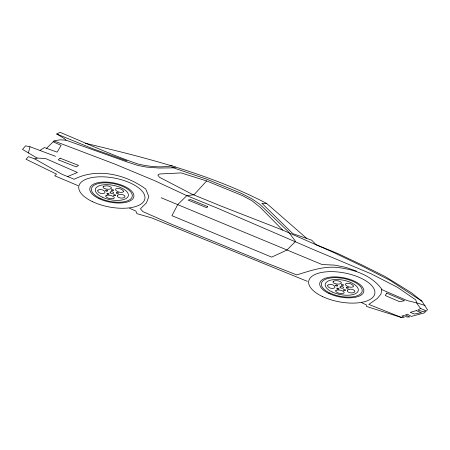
<?xml version="1.0" encoding="UTF-8"?>
<svg xmlns="http://www.w3.org/2000/svg" width="450" height="450" viewBox="0 0 450 450"><rect width="100%" height="100%" fill="white"/><g stroke="black" fill="none" stroke-linecap="round" stroke-linejoin="round"><path stroke-width="0.67" d="M28.412 153.011L29.976 146.745L25.582 145.851L22.5 149.389L37.057 158.051L45.478 158.496L77.389 172.463L67.612 176.569M46.457 148.388L53.989 140.963L59.957 139.804L66.004 140.181L128.154 162.321L138.088 165.493L146.368 167.079L158.963 168.03L172.485 167.867L175.506 167.001M361.648 302.67L366.407 304.914L366.48 306.45L401.906 317.649L404.353 317.149L401.833 316.119L403.774 315.411L407.014 317.042L409.68 316.929L405.428 314.887L407.368 314.179L411.328 316.406L424.198 312.964L427.5 309.814L421.937 301.23L390.077 280.378L363.42 266.76L333.163 252.27L282.668 230.091L260.297 207.422L251.865 200.666L242.426 195.598L206.629 180.945L194.074 194.721L186.812 195.649L154.755 180.72L114.705 164.025L53.989 140.963M40.129 150.3L44.438 147.561L57.116 152.151L61.121 145.389L53.342 141.902M420.525 308.447L417.904 310.089L423.551 311.799L425.576 310.528L420.525 308.447L416.908 303.373L415.744 299.897L397.434 287.297L371.284 273.881L314.376 249.986L218.07 208.446L186.812 195.649L177.767 204.559L171.9 215.668L271.659 257.113L286.824 250.11L295.577 241.386L288.067 231.401L259.644 204.154L252.073 198.951L241.121 193.264L206.837 179.229L171.765 167.271M66.004 140.181L64.344 138.6L56.706 133.971L60.081 132.351C86.029 143.072 111.532 155.036 138.144 164.047C149.254 166.68 161.145 167.867 172.384 165.741M78.142 185.687L54.731 175.798L56.526 174.133L26.055 159.249L28.491 156.645L34.83 158.94L37.057 158.051M306.793 238.472L266.619 203.406L261.872 203.265L292.821 233.651L311.614 240.143L316.091 244.682L338.276 253.761L362.048 264.999L385.245 276.598L411.334 292.686L421.937 301.23M85.219 143.241C147.223 158.018 209.734 173.857 266.619 203.406M206.629 180.945L181.136 172.907L159.553 173.981L157.832 175.072L159.418 177.227L191.768 194.074L221.012 206.049L282.668 230.091M425.115 305.533L417.983 303.216L407.188 300.594L381.544 289.496M126.996 160.948L93.004 148.832L56.706 133.971M356.524 271.142L345.864 267.379L334.665 265.106L322.116 264.561L161.134 197.747M29.976 146.745L55.541 156.313M401.906 317.649L368.848 304.414L377.252 298.547L380.981 294.069L381.831 289.311C371.953 275.501 354.426 269.516 338.169 267.531C323.865 265.826 310.202 270.821 296.747 274.894L262.896 261.636L170.629 223.852L142.751 211.539L140.439 208.789L146.469 202.849L148.826 196.611L145.783 189.056C125.741 174.386 97.189 167.496 74.171 179.252L62.066 174.296L34.83 158.94M307.344 281.334L151.763 217.929L136.929 213.66L135.917 211.14L129.651 208.277M97.858 190.373L97.824 191.475C99.304 193.433 102.178 194.096 104.422 193.191L105.036 192.24L104.49 191.07L102.949 190.063L100.901 189.534L99.006 189.647L97.858 190.373M327.786 285.21L327.746 286.312C329.226 288.27 332.1 288.934 334.344 288.034L334.963 287.077L334.412 285.913L332.871 284.901L330.829 284.372L328.933 284.484L327.786 285.21M117.703 195.114L117.321 196.121L118.153 197.162L119.942 197.899L122.119 198.101L123.986 197.702L124.954 196.83L124.718 195.761C122.816 194.164 119.863 193.854 117.703 195.114M347.625 289.952L347.243 290.964L348.081 291.999L349.869 292.742L352.041 292.939L353.908 292.539L354.881 291.668L354.645 290.599C352.738 289.001 349.785 288.692 347.625 289.952M123.469 191.154L123.075 192.066C120.572 192.943 117.681 191.998 115.785 190.243L115.532 189.174L116.539 188.499C119.036 188.252 122.057 188.899 123.469 191.154M353.391 285.998L352.997 286.903C350.499 287.786 347.603 286.836 345.707 285.081L345.459 284.012L346.461 283.337C348.958 283.089 351.979 283.736 353.391 285.998M106.048 195.474L105.621 196.318C107.359 198.512 110.543 198.855 113.169 198.63L114.261 197.994L113.991 197.016C111.774 195.356 108.72 194.653 106.048 195.474M335.97 290.312L335.543 291.156C337.286 293.349 340.47 293.692 343.091 293.468L344.183 292.832L343.912 291.853C341.696 290.194 338.642 289.491 335.97 290.312M386.662 293.091L385.301 295.537L399.634 301.708L404.522 300.707L386.662 293.091M103.494 186.362L102.977 187.239L103.821 188.218C106.138 189.259 109.237 189.945 111.437 188.325L111.268 187.357C109.086 185.737 106.02 185.411 103.494 186.362M333.416 281.199L332.899 282.077L333.743 283.056C336.06 284.096 339.159 284.782 341.359 283.162L341.19 282.195C339.007 280.575 335.942 280.249 333.416 281.199M207.703 206.606L206.775 207.726L188.117 200.087L190.564 199.586L207.703 206.606M60.081 158.169L58.286 159.84L76.219 166.882L78.519 165.42L60.081 158.169M416.278 310.624L410.243 312.356L414.276 314.004L421.318 312.688L416.278 310.624M92.638 201.729A33.621 14.687 10.8 0 0 144.833 198.996A33.621 14.687 10.8 0 0 98.055 176.873A33.621 14.687 10.8 0 0 92.638 201.729M99.039 198.664A22.416 9.793 10.8 0 0 133.836 196.841A22.416 9.793 10.8 0 0 102.651 182.093A22.416 9.793 10.8 0 0 99.039 198.664M102.24 197.134A16.813 7.341 10.8 0 0 128.34 195.767A16.813 7.341 10.8 0 0 104.951 184.703A16.813 7.341 10.8 0 0 102.24 197.134M113.974 195.497A1.125 0.489 10.8 0 0 115.718 195.407A1.125 0.489 10.8 0 0 114.154 194.664A1.125 0.489 10.8 0 0 113.974 195.497M110.773 193.044A1.879 0.821 10.8 0 0 113.681 192.893A1.879 0.821 10.8 0 0 111.071 191.661A1.879 0.821 10.8 0 0 110.773 193.044M116.769 193.202A1.125 0.489 10.8 0 0 118.519 193.106A1.125 0.489 10.8 0 0 116.955 192.369A1.125 0.489 10.8 0 0 116.769 193.202M111.87 190.406A1.125 0.489 10.8 0 0 113.619 190.316A1.125 0.489 10.8 0 0 112.056 189.574A1.125 0.489 10.8 0 0 111.87 190.406M106.043 190.98A1.125 0.489 10.8 0 0 107.792 190.89A1.125 0.489 10.8 0 0 106.222 190.148A1.125 0.489 10.8 0 0 106.043 190.98M107.342 194.124A1.125 0.489 10.8 0 0 109.091 194.034A1.125 0.489 10.8 0 0 107.522 193.292A1.125 0.489 10.8 0 0 107.342 194.124M99.99 198.208A20.751 9.062 10.8 0 0 132.204 196.526A20.751 9.062 10.8 0 0 103.337 182.869A20.751 9.062 10.8 0 0 99.99 198.208M329.912 293.051A20.751 9.062 10.8 0 0 362.132 291.364A20.751 9.062 10.8 0 0 333.259 277.706A20.751 9.062 10.8 0 0 329.912 293.051M337.264 288.962A1.125 0.489 10.8 0 0 339.013 288.872A1.125 0.489 10.8 0 0 337.444 288.129A1.125 0.489 10.8 0 0 337.264 288.962M335.964 285.817A1.125 0.489 10.8 0 0 337.714 285.727A1.125 0.489 10.8 0 0 336.15 284.985A1.125 0.489 10.8 0 0 335.964 285.817M341.798 285.249A1.125 0.489 10.8 0 0 343.541 285.154A1.125 0.489 10.8 0 0 341.978 284.417A1.125 0.489 10.8 0 0 341.798 285.249M346.697 288.039A1.125 0.489 10.8 0 0 348.446 287.944A1.125 0.489 10.8 0 0 346.877 287.207A1.125 0.489 10.8 0 0 346.697 288.039M340.695 287.887A1.879 0.821 10.8 0 0 343.609 287.73A1.879 0.821 10.8 0 0 340.999 286.498A1.879 0.821 10.8 0 0 340.695 287.887M343.896 290.334A1.125 0.489 10.8 0 0 345.645 290.244A1.125 0.489 10.8 0 0 344.076 289.502A1.125 0.489 10.8 0 0 343.896 290.334M332.162 291.971A16.813 7.341 10.8 0 0 358.262 290.604A16.813 7.341 10.8 0 0 334.873 279.54A16.813 7.341 10.8 0 0 332.162 291.971M328.961 293.501A22.416 9.793 10.8 0 0 363.763 291.684A22.416 9.793 10.8 0 0 332.578 276.93A22.416 9.793 10.8 0 0 328.961 293.501M322.56 296.572A33.621 14.687 10.8 0 0 374.76 293.839A33.621 14.687 10.8 0 0 327.983 271.71A33.621 14.687 10.8 0 0 322.56 296.572"/></g></svg>
